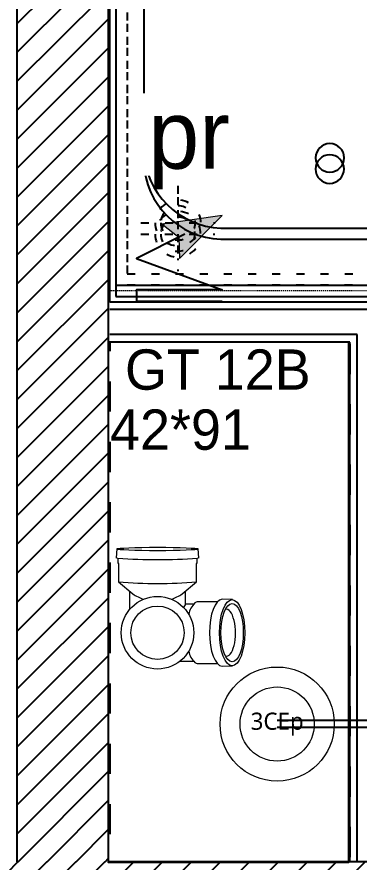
# Model space of a CAD drawing. Header units: centimetres. Extents: x 2648 to 12729, y 1890 to 6224.
# Drawn here: x 9812.5 to 9872.4, y 4300.3 to 4448.4 of the extents above; entities that cross this region are included whole.
import ezdxf

# ---------------------------------------------------------------- set-up
doc = ezdxf.new("R2010")
doc.units = ezdxf.units.CM
for name, pattern in [('ISO-03', [1.5, 0.6, -0.9]), ('Style de ligne -11', [0.347222, 0.20828, -0.138942]), ('Style de ligne -19', [0.166667, 0.055556, -0.111111]), ('VW-01', [0.41656, 0.20828, -0.20828])]:
    doc.linetypes.add(name, pattern=pattern)
for name, color, linetype in [('B aménagement intérieur', 252, 'Continuous'), ('B faience', 252, 'Style de ligne -11'), ('B GÈnÈral_Hatch', 252, 'Continuous'), ('B Général', 252, 'Continuous'), ('C ANNOTATIONS-textes-numérotation gaine', 252, 'ISO-03'), ('D SURFACES-shab', 252, 'Continuous'), ('F REMPLISSAGE-vert clair', 252, 'Continuous'), ('F REMPLISSAGE-vert foncé', 252, 'Continuous'), ('prlm-EAU-CHU', 42, 'Continuous'), ('prlm-GT', 242, 'Continuous')]:
    doc.layers.add(name, color=color, linetype=linetype)
doc.layers.add('prlm-CHAUFF', color=4, linetype='Continuous', lineweight=25)
doc.layers.add('prlm-ELEC-CFO', color=10, linetype='Continuous', lineweight=25)
doc.styles.add('Eurostile', font='Eurosti.TTF')
doc.styles.add('prlm-elec-cfo', font='comic.ttf', dxfattribs={"height": 12})
doc.styles.add('Trebuchet MS (bold italic)', font='trebucbi.ttf')
pattern_1 = [(45, (0, 0), (2.4253472, -2.6458333), [])]

# ---------------------------------------------------------------- blocks, each defined once
blk = doc.blocks.new('B 80.Groupe-11-1')
at = {"layer": 'B Général', "linetype": 'Style de ligne -19', "ltscale": 25.4}
for p, q in [((-29.11, -35.61), (-29.11, -22.61)), ((-22.61, -29.11), (-35.61, -29.11))]:
    blk.add_line(p, q, dxfattribs=at)
at = {"layer": 'B Général', "linetype": 'Style de ligne -19', "ltscale": 25.4, "flags": 128}
for points in [[(-40, -40), (-40, 40), (40, 40), (40, -40)], [(-38, -38), (-38, 38), (38, 38), (38, -38)]]:
    blk.add_lwpolyline(points, close=True, dxfattribs=at)
at = {"layer": 'B Général', "linetype": 'Style de ligne -19', "ltscale": 25.4}
for radius in [4, 3]:
    blk.add_circle((-29.11, -29.11), radius, dxfattribs=at)
blk = doc.blocks.new('B 80.Douche pointillée')
at = {"layer": 'B Général'}
blk.add_blockref('B 80.Groupe-11-1', (0, 0), dxfattribs=at)
blk = doc.blocks.new('B 80.Baignoire 75_170')
at = {"layer": 'B faience', "lineweight": 18, "flags": 128}
blk.add_lwpolyline([(-85, 38.5), (-85, -37.5), (86, -37.5)], dxfattribs=at)
at = {"layer": 'B Général', "linetype": 'Continuous', "flags": 128}
blk.add_lwpolyline([(-84, -36.5), (-84, 38.5), (86, 38.5), (86, -36.5)], close=True, dxfattribs=at)
blk.add_lwpolyline([(-74, -17.85), (-74, 19.85, -0.379059), (-60.25, 33.6), (62.5, 33.6, -0.377778), (76, 20.1), (76, -17.85, -0.374545), (62.25, -31.6), (-60.5, -31.6, -0.392593), (-74, -18.1)], format="xyb", close=True, dxfattribs=at)
at = {"layer": 'B Général', "linetype": 'Continuous'}
blk.add_circle((-61.7, 1), 2.5, dxfattribs=at)
at = {"layer": 'B Général'}
blk.add_blockref('B 80.Douche pointillée', (-44, 3.5), dxfattribs=at)
blk = doc.blocks.new('B 80.T3 BS 107 (2D)')
at = {"layer": 'B Général', "linetype": 'Continuous'}
for p, q in [((-456.28, 254.51), (-456.28, 163.48)), ((-456.28, 163.48), (-498.3, 163.48)), ((-410.28, 156.48), (-498.3, 156.48))]:
    blk.add_line(p, q, dxfattribs=at)
at = {"layer": 'D SURFACES-shab', "lineweight": 18, "flags": 128}
blk.add_lwpolyline([(-498.3, 156.48), (-272.3, 156.48), (-272.3, -55.35), (-498.3, -55.35)], close=True, dxfattribs=at)
at = {"layer": 'F REMPLISSAGE-vert clair'}
for p, q in [((-454.98, 254.51), (-454.98, 162.18)), ((-454.98, 162.18), (-498.3, 162.18)), ((-410.28, 157.78), (-498.3, 157.78))]:
    blk.add_line(p, q, dxfattribs=at)
at = {"layer": 'F REMPLISSAGE-vert foncé', "linetype": 'Continuous'}
for p, q in [((-456.28, 254.51), (-456.28, 163.48)), ((-456.28, 163.48), (-498.3, 163.48)), ((-410.28, 156.48), (-498.3, 156.48))]:
    blk.add_line(p, q, dxfattribs=at)
at = {"layer": 'F REMPLISSAGE-vert foncé'}
for p, q in [((-454.98, 254.51), (-454.98, 162.18)), ((-454.98, 162.18), (-498.3, 162.18)), ((-410.28, 157.78), (-498.3, 157.78))]:
    blk.add_line(p, q, dxfattribs=at)
at = {"layer": 'B Général', "rotation": 270}
for p in [(-460.8, 71.48), (-460.78, 69.51)]:
    blk.add_blockref('B 80.Baignoire 75_170', p, dxfattribs=at)
blk = doc.blocks.new('B 80.Groupe-22-1')
at = {"layer": 'C ANNOTATIONS-textes-numérotation gaine', "linetype": 'VW-01', "ltscale": 25.4, "flags": 128}
blk.add_lwpolyline([(9828.81, 4391.4), (9870.81, 4391.4), (9870.81, 4300.33), (9828.81, 4300.33)], close=True, dxfattribs=at)
at = {"layer": 'C ANNOTATIONS-textes-numérotation gaine', "insert": (9828.8, 4390.1), "char_height": 7.059, "width": 42, "attachment_point": 1, "line_spacing_factor": 0.894142, "style": 'Eurostile'}
blk.add_mtext(' GT 12B\\P42*91', dxfattribs=at)
blk = doc.blocks.new('xi.PR')
at = {"layer": 'prlm-ELEC-CFO', "lineweight": 5}
blk.add_hatch(color=0, dxfattribs=at).paths.add_polyline_path([(-3, 6), (-0.1, 3.7), (0, 0), (7.5, 7.5)])
at = {"layer": 'prlm-ELEC-CFO', "color": 0, "lineweight": 5, "flags": 128}
blk.add_lwpolyline([(-3, 6), (-0.1, 3.7), (0, 0), (7.5, 7.5)], close=True, dxfattribs=at)
at = {"layer": 'prlm-ELEC-CFO', "color": 0}
blk.add_lwpolyline([(0.95, 4.23), (-7.5, 0), (7.5, -5.5), (-7.5, -5.5), (-7.5, -7.5), (7.5, -7.5)], dxfattribs=at)
blk = doc.blocks.new('xi.aam22')
at = {"layer": 'prlm-EAU-CHU', "color": 0, "lineweight": 13}
for p, q in [((-5.8, 13.12), (-5.89, 11.33)), ((5.89, 11.33), (5.8, 13.12)), ((-5.41, 10.46), (-5.41, 7.11)), ((5.41, 7.11), (5.41, 10.46)), ((-13.12, 7.25), (-14.67, 7.11)), ((-13.12, 7.25), (-13.03, 6.97)), ((-12.22, 6.97), (-13.03, 6.97)), ((-12.09, 6.85), (-12.22, 6.97)), ((-8.92, 6.85), (-12.09, 6.85)), ((-6.83, 4.34), (-8.91, 6.84)), ((-5, 6.32), (-5, 4.87)), ((5, 3.93), (5, 6.32)), ((-7.27, 4.87), (-4.96, 4.87)), ((-8.91, -6.84), (-6.83, -4.34)), ((-4.09, -4.87), (-7.27, -4.87)), ((-14.67, -7.11), (-13.12, -7.25)), ((-13.03, -6.94), (-13.12, -7.25)), ((-13.03, -6.97), (-12.22, -6.97)), ((-12.22, -6.97), (-12.09, -6.85)), ((-12.09, -6.85), (-8.92, -6.85))]:
    blk.add_line(p, q, dxfattribs=at)
at = {"layer": 'prlm-EAU-CHU', "color": 0, "lineweight": 13, "flags": 128}
blk.add_lwpolyline([(-4.96, 4.87), (-4.86, 4.84), (-4.68, 4.73), (-4.43, 4.56)], dxfattribs=at)
at = {"layer": 'prlm-EAU-CHU', "color": 0, "lineweight": 13}
for radius in [6.36, 4.67]:
    blk.add_circle((0, 0), radius, dxfattribs=at)
for centre, radius, start, end in [((-119.65, -0.01), 106.84, 356.281, 3.7477), ((-87.18, 0), 78.56, 354.9975, 5.0025), ((-4.48, 7.14), 0.936, 184.6605, 218.1259), ((-2.54, 9.09), 3.68, 223.507, 258.776), ((2.54, 9.09), 3.68, 281.224, 316.493), ((4.48, 7.14), 0.936, 321.8741, 355.3395), ((-11.68, 0.73), 6.05, 16.1332, 36.5542), ((-11.68, -0.73), 6.05, 323.4458, 343.8668)]:
    blk.add_arc(centre, radius, start, end, dxfattribs=at)
for centre, major_axis, ratio in [((0, 13.07), (5.79, 0), 0.383426), ((0, 13.07), (5.11, 0), 0.383329), ((-14.67, 0), (0, -7.1), 0.043635)]:
    blk.add_ellipse(centre, major_axis=major_axis, ratio=ratio, dxfattribs=at)
for centre, major_axis, ratio, start_param, end_param in [((0, 12.09), (-4.1, -0.03), 0.383971, 2.986035, 6.398097), ((0, 11.41), (-5.89, 0), 0.391508, 0.036281, 3.105311)]:
    blk.add_ellipse(centre, major_axis=major_axis, ratio=ratio, start_param=start_param, end_param=end_param, dxfattribs=at)
blk = doc.blocks.new('xi.3cep130-200')
at = {"layer": 'B Général', "lineweight": 18}
for radius in [10, 6.5]:
    blk.add_circle((0, 0), radius, dxfattribs=at)
at = {"layer": 'B Général', "insert": (0, 0), "char_height": 3.002, "width": 9.7815, "attachment_point": 5, "line_spacing_factor": 1.003317, "style": 'Trebuchet MS (bold italic)'}
blk.add_mtext('3CEp', dxfattribs=at)

msp = doc.modelspace()

# ---------------------------------------------------------------- hatches: boundary and pattern name
at = {"layer": 'B GÈnÈral_Hatch', "linetype": 'Continuous'}
h = msp.add_hatch(dxfattribs=at)
h.set_pattern_fill('50_BETON', color=256, style=0, pattern_type=2)
h.set_pattern_definition(pattern_1)
h.paths.add_polyline_path([(9828.484, 4917.389), (9812.484, 4917.389), (9812.484, 4300.335), (9828.484, 4300.336)])
h = msp.add_hatch(dxfattribs=at)
h.set_pattern_fill('50_BETON', color=256, style=0, pattern_type=2)
h.set_pattern_definition(pattern_1)
h.paths.add_polyline_path([(9535.098, 4300.326), (9535.099, 4282.326), (10062.214, 4282.359), (10062.213, 4300.359)])

# ---------------------------------------------------------------- linework, layer by layer
at = {"layer": 'B Général', "linetype": 'Continuous', "lineweight": 18}
for p, q in [((9812.484, 4917.389), (9812.484, 4300.335)), ((9828.484, 4883.389), (9828.484, 4300.336)), ((9828.484, 4300.345), (10062.213, 4300.359))]:
    msp.add_line(p, q, dxfattribs=at)
at = {"layer": 'B Général', "linetype": 'Continuous'}
for p, q in [((9812.484, 4917.389), (9812.484, 4300.335)), ((9828.484, 4883.389), (9828.484, 4300.336)), ((9828.484, 4300.345), (10062.213, 4300.359))]:
    msp.add_line(p, q, dxfattribs=at)
at = {"layer": 'prlm-CHAUFF', "ltscale": 50}
for p, q in [((9890.808, 4325.073), (9858.078, 4325.073)), ((9890.808, 4323.823), (9858.078, 4323.823))]:
    msp.add_line(p, q, dxfattribs=at)
at = {"layer": 'prlm-GT', "ltscale": 25}
msp.add_lwpolyline([(9870.66, 4391.397), (9828.484, 4391.397), (9828.484, 4300.271), (9870.66, 4300.271)], close=True, dxfattribs=at)

# ---------------------------------------------------------------- block references
at = {"layer": 'B aménagement intérieur', "xscale": -1, "rotation": 180}
msp.add_blockref('B 80.T3 BS 107 (2D)', (10327.092, 4554.878), dxfattribs=at)
at = {"layer": 'C ANNOTATIONS-textes-numérotation gaine'}
msp.add_blockref('B 80.Groupe-22-1', (0, 0), dxfattribs=at)
at = {"layer": 'prlm-CHAUFF'}
msp.add_blockref('xi.3cep130-200', (9858.078, 4324.448), dxfattribs=at)
at = {"layer": 'prlm-EAU-CHU', "ltscale": 25, "rotation": 270}
msp.add_blockref('xi.aam22', (9837.115, 4340.458), dxfattribs=at)
at = {"layer": 'prlm-ELEC-CFO'}
msp.add_blockref('xi.PR', (9840.958, 4406.045), dxfattribs=at)

# ---------------------------------------------------------------- next in the draw order: texts
at = {"layer": 'prlm-ELEC-CFO', "lineweight": 20, "insert": (9842.634, 4425.954), "char_height": 12, "attachment_point": 5, "line_spacing_factor": 0.8, "style": 'prlm-elec-cfo', "bg_fill": 3, "box_fill_scale": 1.1, "bg_fill_color": 256, "bg_fill_transparency": 0}
msp.add_mtext('pr', dxfattribs=at)

doc.saveas('drawing.dxf')
